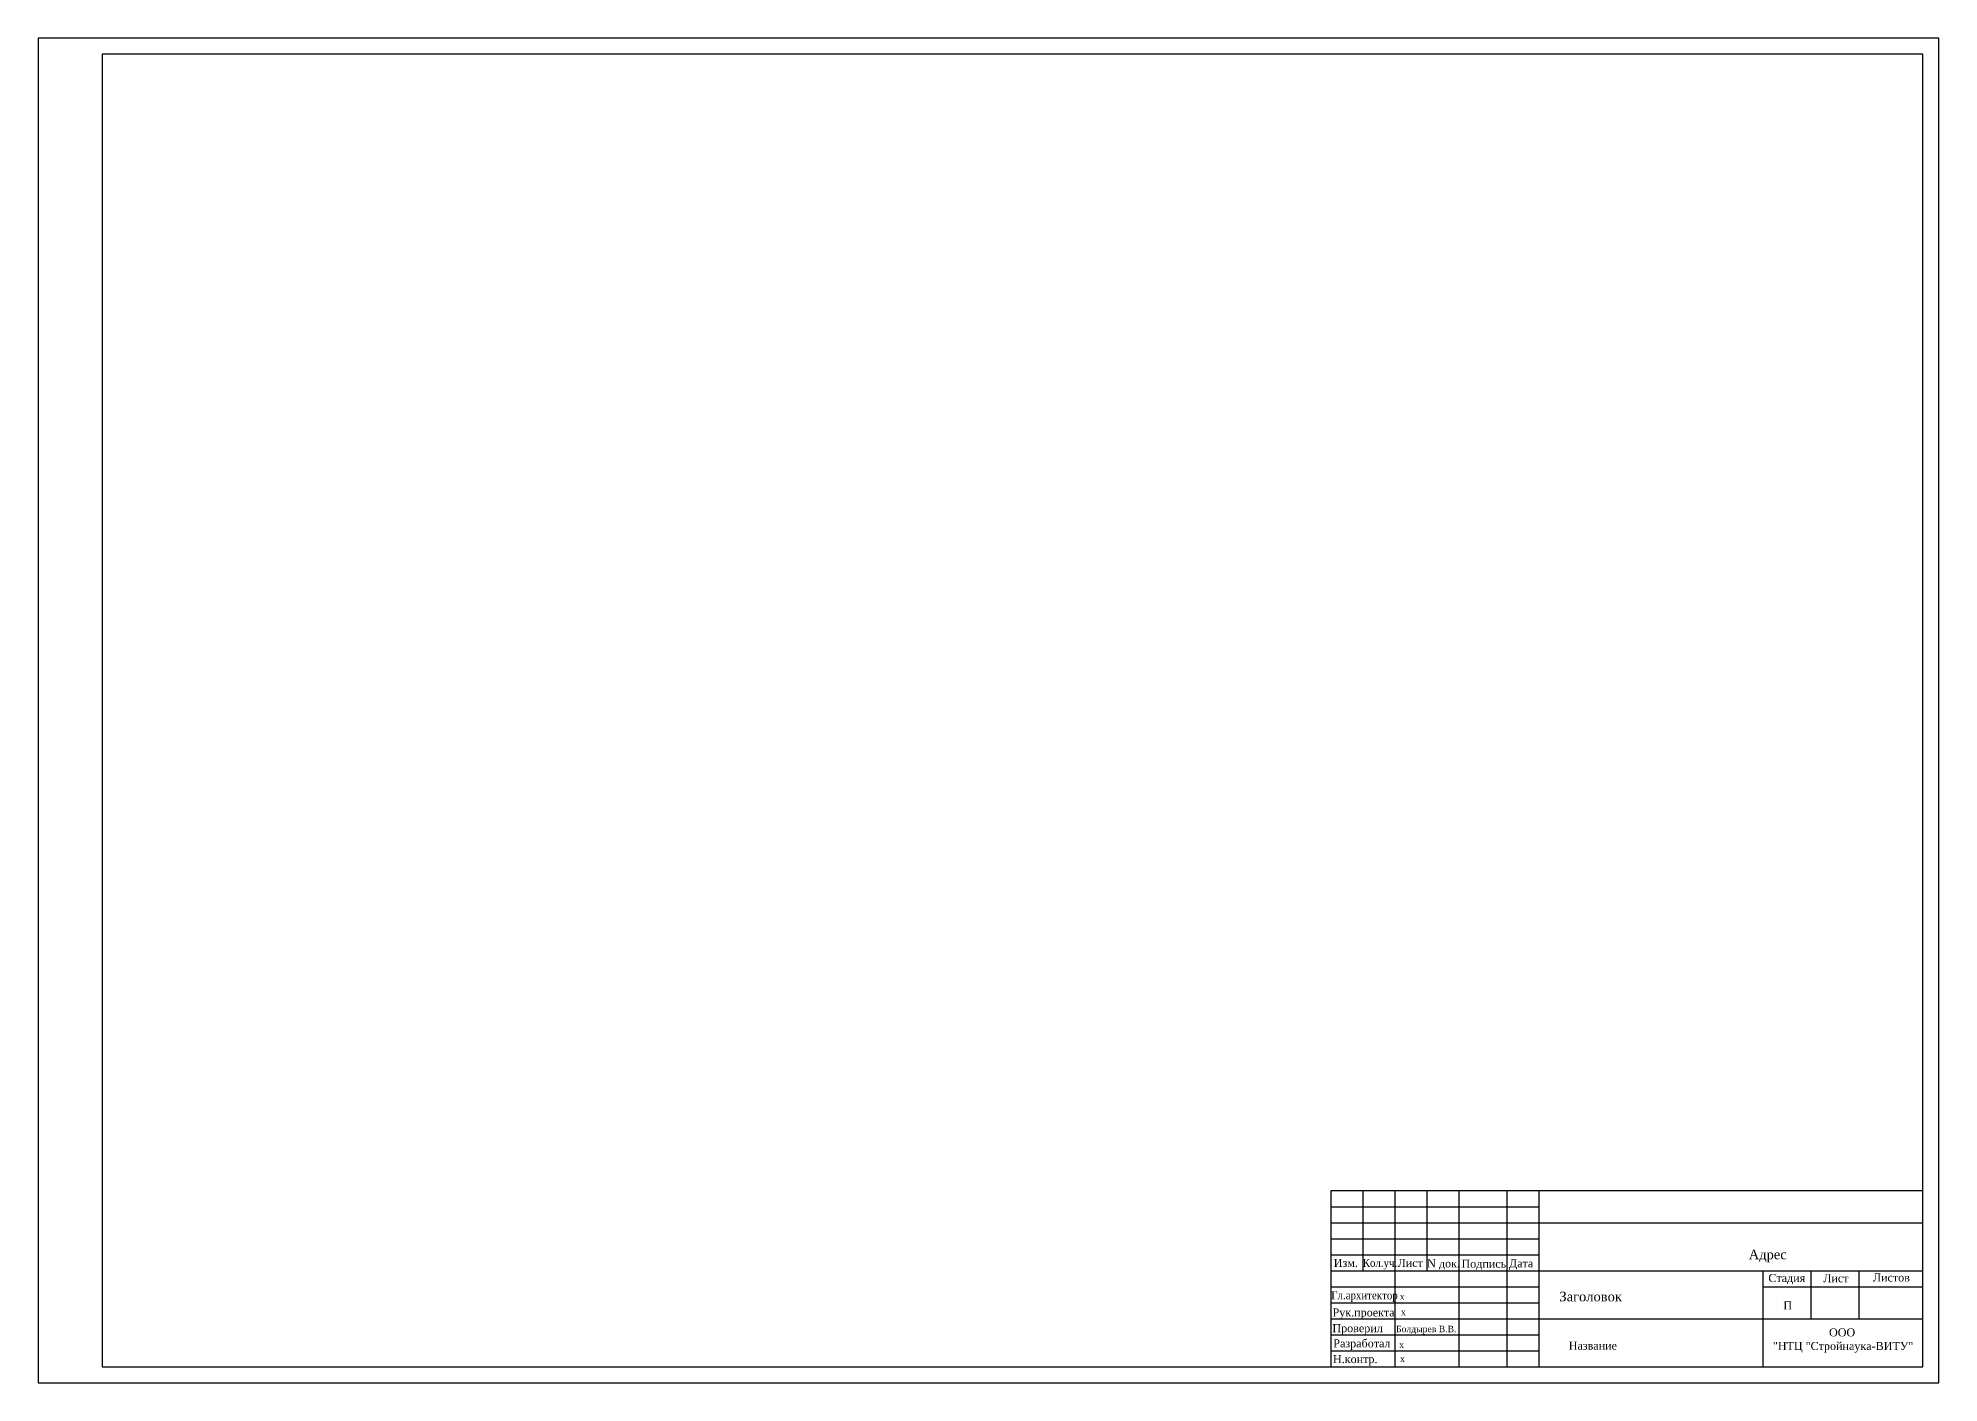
# Model space of a CAD drawing. Header units: millimetres. Extents: x 158645 to 1043550, y -60647 to 236438.
# Drawn here: x 419931 to 479331, y -60647 to -18647 of the extents above; entities that cross this region are included whole.
import ezdxf

# ---------------------------------------------------------------- set-up
doc = ezdxf.new("R2010")
doc.units = ezdxf.units.MM
doc.styles.add('CН', font='TIMES.TTF')
doc.styles.add('СН с наклоном', font='TIMES.TTF', dxfattribs={"oblique": 15})

msp = doc.modelspace()

# ---------------------------------------------------------------- linework, layer by layer
for p, q in [((419930.94, -18646.876), (419930.94, -60646.876)), ((479330.94, -18646.876), (419930.94, -18646.876)), ((479330.94, -60646.876), (479330.94, -18646.876)), ((421930.94, -19146.876), (421930.94, -60146.876)), ((478830.94, -19146.876), (421930.94, -19146.876)), ((478830.94, -60146.876), (478830.94, -19146.876)), ((478830.94, -54646.876), (460330.94, -54646.876)), ((460330.94, -54646.876), (460330.94, -60146.876)), ((461330.94, -54646.876), (461330.94, -57146.876)), ((462330.94, -54646.876), (462330.94, -60146.876)), ((463330.94, -54646.876), (463330.94, -57146.876)), ((464330.94, -54646.876), (464330.94, -60146.876)), ((465830.94, -54646.876), (465830.94, -60146.876)), ((466830.94, -54646.876), (466830.94, -60146.876)), ((460330.94, -55146.876), (466830.94, -55146.876)), ((460330.94, -55646.876), (478830.94, -55646.876)), ((460330.94, -56146.876), (466830.94, -56146.876)), ((460330.94, -56646.876), (466830.94, -56646.876)), ((460330.94, -57146.876), (478830.94, -57146.876)), ((473830.94, -57146.876), (473830.94, -60146.876)), ((475330.94, -57146.876), (475330.94, -58646.876)), ((476830.94, -57146.876), (476830.94, -58646.876)), ((460330.94, -57646.876), (466830.94, -57646.876)), ((460330.94, -58146.876), (466830.94, -58146.876)), ((473830.94, -57646.876), (478830.94, -57646.876)), ((460330.94, -58646.876), (478830.94, -58646.876)), ((460330.94, -59146.876), (466830.94, -59146.876)), ((460330.94, -59646.876), (466830.94, -59646.876)), ((421930.94, -60146.876), (478830.94, -60146.876)), ((419930.94, -60646.876), (479330.94, -60646.876))]:
    msp.add_line(p, q)
msp.add_arc((479320.94, -60636.876), 10, 270, 0)

# ---------------------------------------------------------------- texts
for s, height, style, p in [('Изм.', 250, 'CН', (460419.515, -57020.925)), ('Лист', 250, 'CН', (462414.256, -57023.245)), ('N док.', 250, 'CН', (463336.992, -57039.596)), ('Подпись', 250, 'CН', (464410.09, -57046.581)), ('Дата', 250, 'CН', (465893.363, -57036.507)), ('Адрес', 300, 'CН', (473386.502, -56784.085)), ('Стадия', 250, 'CН', (473999.826, -57494.012)), ('Лист', 250, 'CН', (475714.147, -57501.591)), ('Листов', 250, 'CН', (477265.234, -57477.911)), ('х', 200, 'CН', (462483.496, -58049.53)), ('Заголовок', 300, 'СН с наклоном', (467469.481, -58097.879)), ('П', 250, 'CН', (474470.506, -58348.85)), ('Рук.проекта', 250, 'CН', (460381.501, -58568.829)), ('х', 200, 'CН', (462519.968, -58532.383)), ('Проверил', 250, 'CН', (460377.227, -59060.787)), ('Разработал', 250, 'CН', (460404.581, -59534.53)), ('Болдырев В.В.', 200, 'CН', (462364.961, -59060.787)), ('Название', 250, 'CН', (467761.68, -59606.31)), ('"НТЦ "Стройнаука-ВИТУ"', 250, 'CН', (474141.348, -59617.185)), ('ООО', 250, 'CН', (475894.539, -59192.708)), ('Н.контр.', 250, 'CН', (460395.463, -60026.493)), ('х', 200, 'CН', (462465.26, -59552.751)), ('х', 200, 'CН', (462492.614, -59990.051))]:
    msp.add_text(s, height=height, dxfattribs=dict(style=style)).set_placement(p)
at = {"style": 'CН', "width": 0.9}
for s, p in [('Кол.уч.', (461324.026, -57020.925)), ('Гл.архитектор', (460341.54, -58033.753))]:
    msp.add_text(s, height=250, dxfattribs=at).set_placement(p)

doc.saveas('drawing.dxf')
